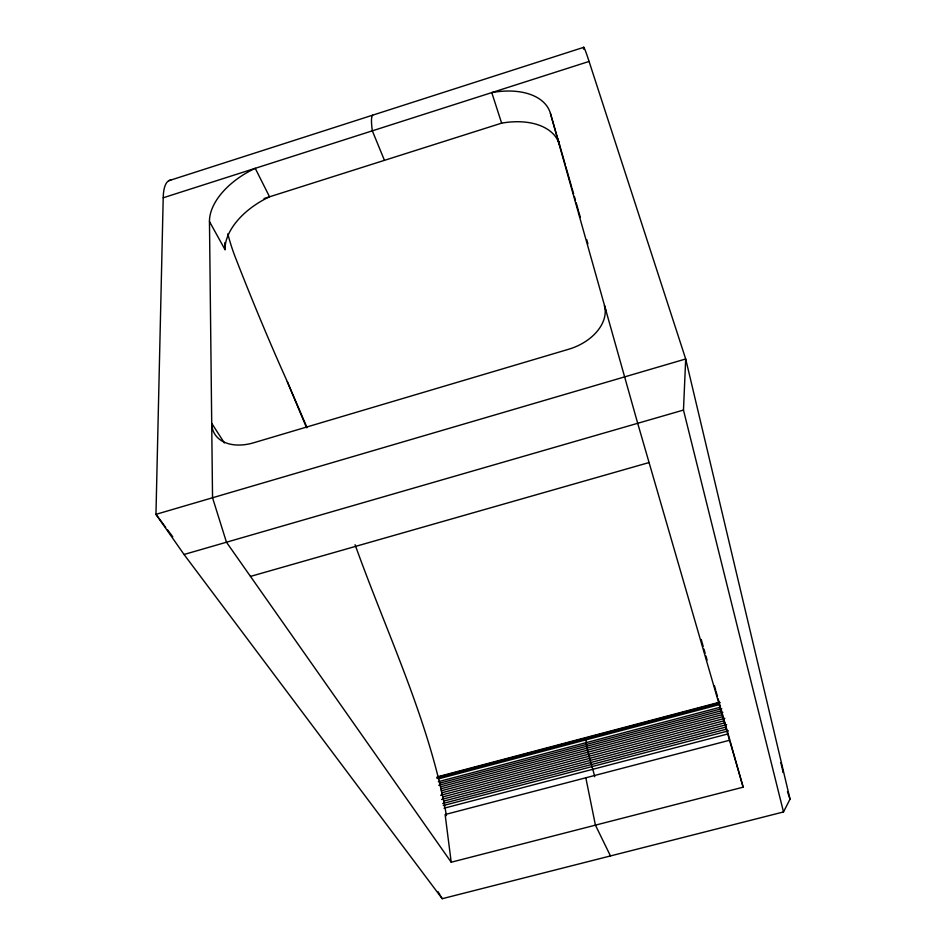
<?xml version="1.0" encoding="UTF-8"?>
<svg xmlns="http://www.w3.org/2000/svg" width="946" height="946" viewBox="0 0 946 946"><rect width="100%" height="100%" fill="white"/><g stroke="black" fill="none" stroke-linecap="round" stroke-linejoin="round"><path stroke-width="1.42" d="M170.93 179.977A84.679 21.581 70.5 0 0 163.209 197.785L155.96 514.352L184.044 554.486L442.231 898.7L783.501 811.952L790.04 799.11L685.696 358.983L589.074 61.443A87.623 2.602 74.5 0 0 583.599 49.168M783.501 811.952L683.473 410.067L685.696 358.983L155.96 514.352L165.692 527.36M168.766 180.721L583.788 47.3M163.209 197.785L589.074 61.443M264.04 198.554L501.628 123.146A65.451 39.791 -20.1 0 1 559.429 144.632L557.844 139.003M184.044 554.486L683.473 410.067M250.477 576.41L649.074 462.547M437.265 776.867L719.61 702.192M437.052 777.399L720.06 702.559M436.922 778.215L718.842 703.682M438.317 778.901L719.126 704.687M438.365 781.68L719.882 707.348M439.973 783.075L721.798 708.708M438.79 785.286L720.876 710.895M440.493 786.824L722.839 712.409M440.824 788.798L722.295 714.656M441.191 790.809L722.862 716.666M441.593 792.854L724.861 718.345M440.611 795.29L724.033 720.793M442.515 796.993L724.636 722.898M441.605 799.453L726.658 724.624M443.579 801.132L725.83 727.096M442.716 803.544L726.422 729.177M443.307 805.543L728.432 730.856M444.041 808.227L727.793 733.978M209.468 221.553L225.03 249.661A64.186 38.467 -25.7 0 1 269.539 196.803L255.243 168.317A65.511 38.301 -25.6 0 0 209.468 221.553L212.543 497.75L226.461 542.212L451.207 862.22L743.154 787.178L730.253 741.558M167.466 529.725L172.775 536.82M585.964 737.998C585.432 748.097 592.042 765.018 594.715 776.701M224.368 442.929L211.715 423.311A44.119 29.196 -29.4 0 0 253.753 442.752L568.735 349.228A45.124 30.851 -19.1 0 0 604.435 305.629L606.043 311.187M437.951 891.64L442.231 898.7M610.477 855.941L595.424 825.149L585.822 777.789M227.832 233.851A48.494 10.867 71 0 0 234.726 255.739A543.099 88.073 71.2 0 0 261.226 321.498L265.613 331.94A543.099 88.073 71.2 0 0 287.288 381.64L307.048 427.627M306.516 427.651L287.288 381.64M384.454 160.335L372.334 130.832A86.074 9.909 72.5 0 1 372.665 115.176M355.081 544.707C387.151 634.246 429.638 721.372 446.453 815.618M787.462 791.672L790.04 799.11M501.628 123.146L491.778 92.59A66.823 39.649 -20.2 0 1 550.454 113.496L559.429 144.632M743.154 787.178L637.699 423.3L550.454 113.496M716.075 691.561L717.446 696.362M718.132 698.775L720.521 707.206M714.372 685.59L715.732 690.355M701.223 639.508L703.174 646.355M703.966 649.098L705.137 653.225M705.929 655.968L707.1 660.095M558.294 140.292L561.983 153.217A555.077 1.171 74.1 0 0 565.401 165.172M722.567 714.407L724.258 720.367M724.601 721.55L725.937 726.256M726.256 727.415L729.886 740.174L445.128 814.53L451.207 862.22M720.864 708.412L722.236 713.213M224.876 242.531L225.03 249.661M780.84 762.783A42.381 1.088 73.8 0 1 782.685 770.47M782.862 771.416A42.381 1.088 73.8 0 1 782.85 772.385M587.915 243.761A555.077 1.171 74.1 0 1 586.745 239.657M580.359 217.403A555.077 1.171 74.1 0 1 578.739 211.738M578.373 210.473A555.077 1.171 74.1 0 1 576.197 202.858M575.464 200.304A555.077 1.171 74.1 0 1 574.364 196.461M573.631 193.895A555.077 1.171 74.1 0 1 572.153 188.727M571.774 187.438A555.077 1.171 74.1 0 1 565.779 166.496"/></g></svg>
